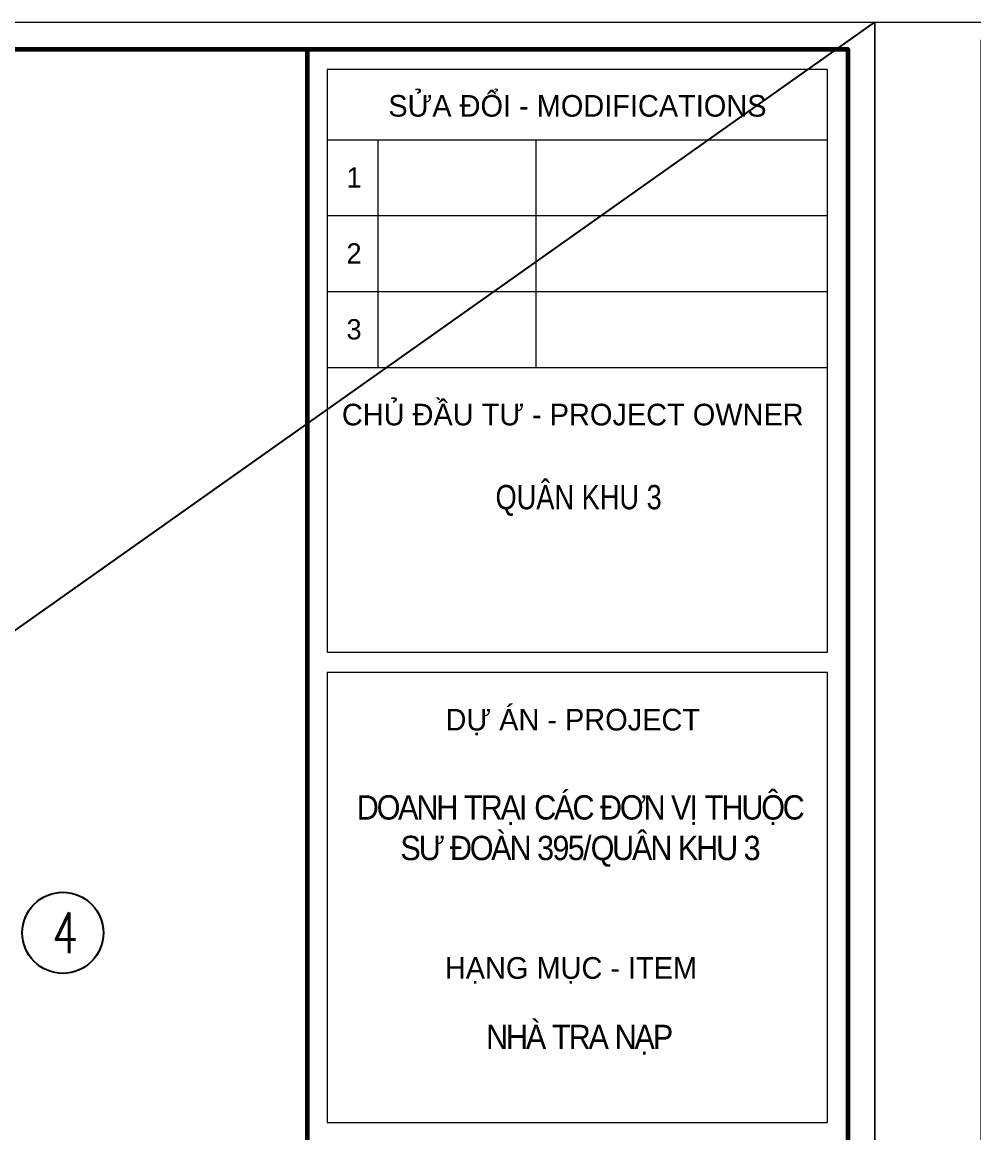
# Model space of a CAD drawing. Header units: millimetres. Extents: x 19378 to 228036, y -611253 to -527887.
# Drawn here: x 207451 to 211675, y -553275 to -548347 of the extents above; entities that cross this region are included whole.
import ezdxf
from ezdxf.enums import TextEntityAlignment as Align

# ---------------------------------------------------------------- set-up
doc = ezdxf.new("R2010")
doc.units = ezdxf.units.MM
doc.header["$MEASUREMENT"] = 0
doc.layers.get('Defpoints').update_dxf_attribs({"color": 1})
for name, color, linetype, lineweight in [('08. Net Text', 3, 'Continuous', 13), ('LC Net thay', 7, 'Continuous', 25), ('LC Text1', 3, 'Continuous', 20), ('LC Text2', 7, 'Continuous', 25)]:
    doc.layers.add(name, color=color, linetype=linetype, lineweight=lineweight)
doc.layers.add('KCS_Plotter', color=11, linetype='Continuous', plot=False)
doc.layers.add('Khungten_LCDI', color=7, linetype='Continuous')
doc.styles.add('Khungten', font='VHAVAN_1.TTF', dxfattribs={"width": 0.9, "height": 5000})
doc.styles.add('LC 3', font='vnsimli.shx', dxfattribs={"width": 0.75})
doc.styles.add('Text Khung Ten', font='VHAVAN_1.TTF')
doc.styles.add('Title', font='VHBLACK_1.TTF', dxfattribs={"width": 0.8})

# ---------------------------------------------------------------- blocks, each defined once
blk = doc.blocks.new('Nha o can bo nhan vien Trung doan')
at = {"layer": 'Defpoints', "lineweight": 0}
blk.add_lwpolyline([(-1200, -14850), (-1200, 14850), (40800, 14850), (40800, -14850)], close=True, dxfattribs=at)
at = {"layer": 'Khungten_LCDI', "color": 5, "lineweight": 60}
blk.add_line((36600, 14650), (36600, -14650), dxfattribs=at)
at = {"layer": 'Khungten_LCDI', "color": 5, "lineweight": 25}
blk.add_line((40600, -14650), (40600, 14650), dxfattribs=at)
at = {"layer": 'Khungten_LCDI', "color": 9, "lineweight": 15}
for p, q in [((36750, 13981.3), (40450, 13981.3)), ((37122.7, 13981.3), (37122.7, 12296.8)), ((38292.8, 13981.3), (38292.8, 12296.8)), ((36750, 13419.8), (40450, 13419.8)), ((36750, 12858.3), (40450, 12858.3)), ((36750, 12296.8), (40450, 12296.8))]:
    blk.add_line(p, q, dxfattribs=at)
at = {"layer": 'Khungten_LCDI', "color": 5, "lineweight": 60}
blk.add_lwpolyline([(0, -14650), (0, 14650), (40600, 14650), (40600, -14650)], close=True, dxfattribs=at)
at = {"layer": 'Khungten_LCDI', "color": 9, "lineweight": 15}
for points in [[(36750, 10190.4), (40450, 10190.4), (40450, 14500), (36750, 14500)], [(36750, 6711.5), (40450, 6711.5), (40450, 10040.4), (36750, 10040.4)]]:
    blk.add_lwpolyline(points, close=True, dxfattribs=at)
at = {"color": 7, "style": 'Khungten'}
for s, p in [('söa ®æi - modifications', (38600, 14151.5)), ('chñ ®Çu t\xad - project owner', (38565.6, 11868.2)), ('dù ¸n - project', (38565.6, 9611.8)), ('h¹ng môc - item', (38552.5, 7775.6))]:
    blk.add_text(s, height=160, dxfattribs=at).set_placement(p, align=Align.CENTER)
at = {"color": 4, "char_height": 180, "attachment_point": 5, "style": 'Khungten'}
for s, insert, width in [('{\\f.VnArialH|b0|i0|c0|p34;\\W0.8;qu©n khu 3}', (38609, 11313), 2315.239), ('{\\f.VnArialH|b0|i0|c0|p34;\\W0.9;\\T0.9;doanh tr¹i c¸c ®¬n vÞ thuéc s\xad ®oµn 395/qu©n khu 3}', (38616.6, 8868.3), 3461.975), ('{\\f.VnArialH|b0|i0|c0|p34;\\T0.9;nhµ tra n¹p}', (38609, 7325.4), 3712.556)]:
    blk.add_mtext(s, dxfattribs=dict(at, insert=insert, width=width))
at = {"color": 7, "style": 'Khungten', "width": 0.8}
for tag, p in [('REVISION', (39498.8, -10746.3)), ('NGAYHT', (39546.1, -11609.4))]:
    blk.add_attdef(tag, text='', height=200, dxfattribs=at).set_placement(p, align=Align.CENTER)
at = {"layer": '08. Net Text', "color": 7, "style": 'Text Khung Ten'}
blk.add_text('1', height=150, dxfattribs=at).set_placement((36891.7, 13626.8))
at = {"layer": '08. Net Text', "color": 7, "ltscale": 2, "style": 'Text Khung Ten'}
for s, p in [('2', (36891.7, 13065.3)), ('3', (36891.7, 12503.8))]:
    blk.add_text(s, height=150, dxfattribs=at).set_placement(p)
at = {"layer": 'LC Text1', "style": 'Title', "width": 1.485915}
for tag, p, p2 in [('TENBANVE1', (36912.7, -8885.8), (40339.1, -8885.8)), ('TENBANVE2', (36912.7, -9562.5), (40339.1, -9562.5))]:
    blk.add_attdef(tag, text='', height=250, dxfattribs=at).set_placement(p, p2, align=Align.FIT)
at = {"layer": 'LC Text1', "style": 'Title', "width": 0.7}
blk.add_attdef('SOBANVE', text='', height=250, dxfattribs=at).set_placement((39562, -13896.2), align=Align.CENTER)

msp = doc.modelspace()

# ---------------------------------------------------------------- linework, layer by layer
at = {"layer": 'KCS_Plotter', "ltscale": 2}
msp.add_line((186035.6, -566167.2), (211235.6, -548347.2), dxfattribs=at)
at = {"layer": 'LC Text2', "ltscale": 100}
msp.add_circle((207631.7, -552388), 180, dxfattribs=at)

# ---------------------------------------------------------------- block references
at = {"layer": 'LC Net thay'}
for p, xscale, yscale, zscale in [((186755.6, -557257.2), 0.6, 0.6, 0.6), ((211715.6, -554287.2), 0.3999999999995706, 0.3999999999995706, 0.3999999999995706)]:
    msp.add_blockref('Nha o can bo nhan vien Trung doan', p, dxfattribs=dict(at, xscale=xscale, yscale=yscale, zscale=zscale))

# ---------------------------------------------------------------- texts
at = {"layer": 'LC Text2', "ltscale": 100, "style": 'LC 3', "width": 0.75}
msp.add_text('4', height=180, dxfattribs=at).set_placement((207641.9, -552388), align=Align.MIDDLE_CENTER)

doc.saveas('drawing.dxf')
